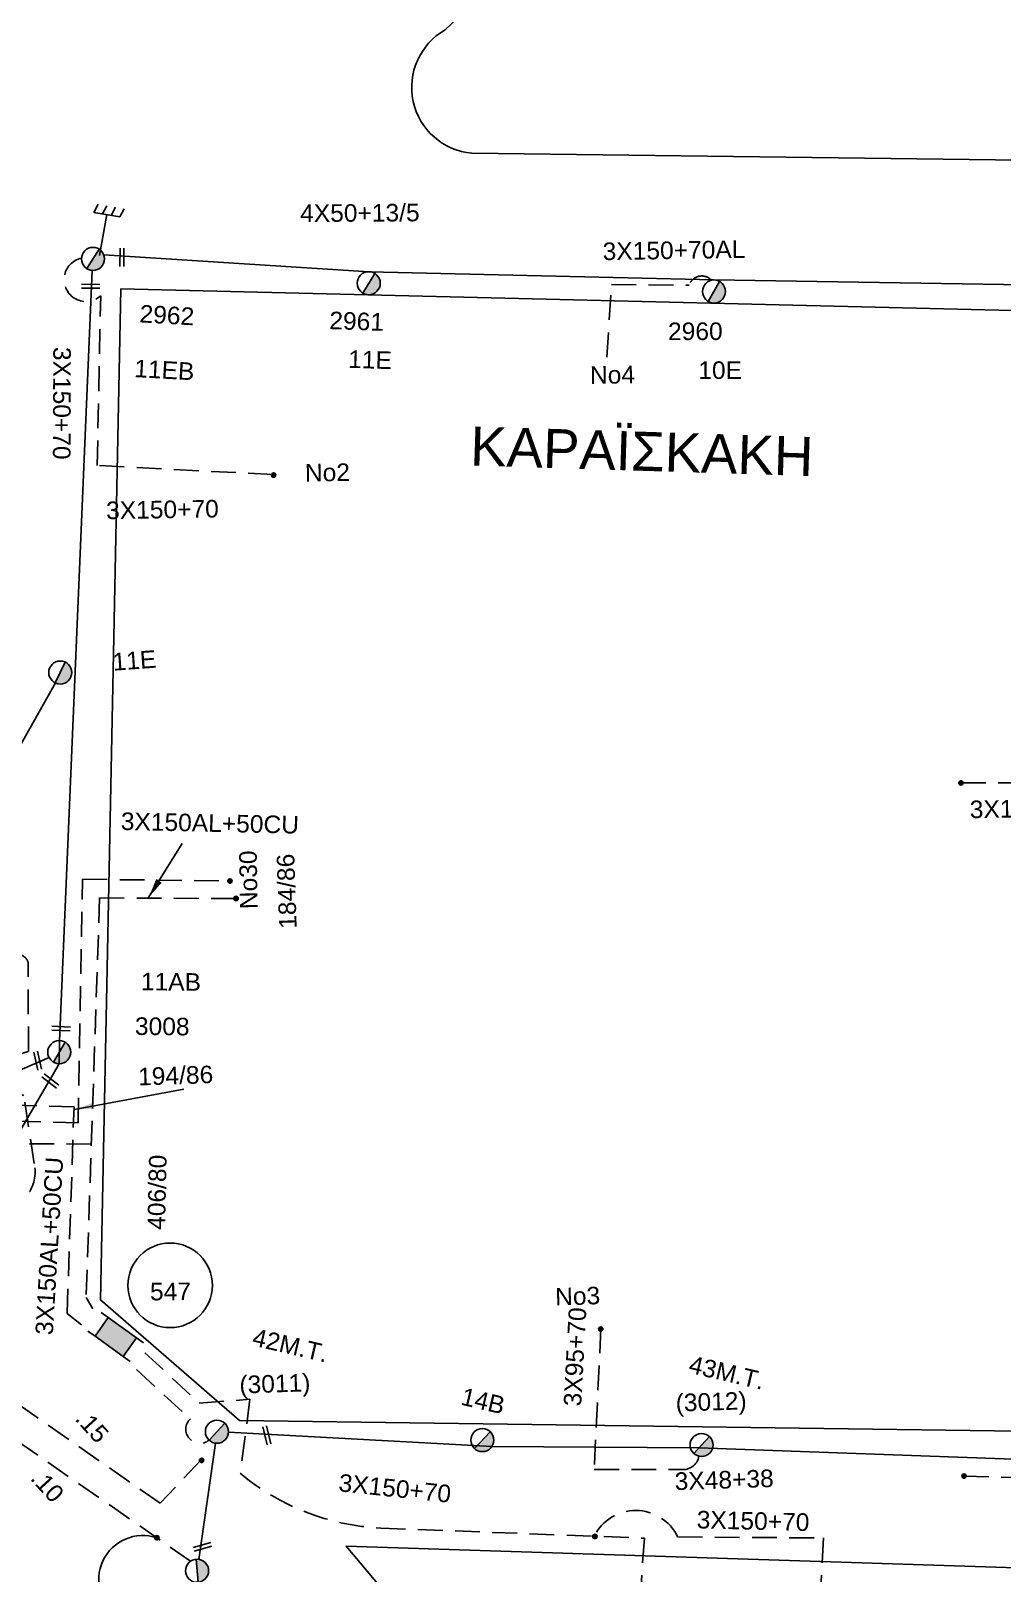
# Model space of a CAD drawing. Header units: millimetres. Extents: x 745 to 5694, y 762 to 3401.
# Drawn here: x 2834.2 to 2933.6, y 1220.2 to 1378.1 of the extents above; entities that cross this region are included whole.
import ezdxf

# ---------------------------------------------------------------- set-up
doc = ezdxf.new("R2010")
doc.units = ezdxf.units.MM
doc.linetypes.add('DASHED', pattern=[19.05, 12.7, -6.35])
for name, color, linetype in [('Link Box 4 Διευθύνσεων', 7, 'Continuous'), ('Άγνωστα', 7, 'Continuous'), ('Γείωση', 7, 'Continuous'), ('Γυμνά εναέρια ΧΤ και ΦΟΠ (3Φ)   4x50+16AL', 7, 'Continuous'), ('Επιγραφές - Σχήματα', 7, 'Continuous'), ('Καλώδια ΧΤ   3x150+70AL', 7, 'DASHED'), ('Καλώδια ΧΤ   3x150AL+50CU', 7, 'DASHED'), ('Μηχανική τομή', 7, 'Continuous'), ('Στύλος ΦΜ', 7, 'Continuous'), ('Στύλος ΦΜ @ 1', 7, 'Continuous'), ('Συνδέσεις', 7, 'Continuous'), ('Υπόβαθρο ΔΕΗ', 7, 'Continuous'), ('Υπόγεια Καλώδια Δικτύου ΧΤ   .10', 7, 'DASHED'), ('Υπόγεια Καλώδια Δικτύου ΧΤ   .15', 7, 'DASHED')]:
    doc.layers.add(name, color=color, linetype=linetype)
doc.styles.add('arial', font='ARIAL.TTF')
doc.styles.get("Standard").update_dxf_attribs({"font": 'ARIAL.TTF'})
doc.linetypes.add('SYN_LINE', pattern='A,0.5,-0.0001,["/\\/\\/\\/",Standard,S=0.1,R=0,X=0,Y=-0.05],-0.25', length=0.7501)
doc.dimstyles.new('ISO-25', dxfattribs={"dimtxt": 2.5, "dimasz": 2.5, "dimexe": 1.25, "dimexo": 0.625, "dimtad": 1, "dimtxsty": 'Standard', "dimcen": 2.5, "dimadec": 0, "dimazin": 0, "dimtfac": 1, "dimtmove": 0, "dimatfit": 3, "dimfxl": 1, "dimarcsym": 0})

# ---------------------------------------------------------------- blocks, each defined once
blk = doc.blocks.new('ΥΠΑΡΧΩΝ ΤΣΙΜΕΝΤΕΝΙΟΣ ΣΤΥΛΟΣ')
at = {"layer": 'Στύλος ΦΜ'}
blk.add_hatch(color=256, dxfattribs=at).paths.add_polyline_path([(-1.29, -2.28, 0.574793), (2.62, 0, 0.268822), (1.3, 2.27)])
blk.add_line((-1.29, -2.28), (1.3, 2.27), dxfattribs=at)
blk.add_circle((0, 0), 2.62, dxfattribs=at)
at = {"layer": 'Στύλος ΦΜ', "flags": 4}
for tag, p in [('ΑΡΙΘΜΟΣ', (-4.68, 8.05)), ('ΤΥΠΟΣ', (-4.91, 3.03))]:
    blk.add_attdef(tag, p, '', height=4, dxfattribs=at)
blk = doc.blocks.new('LINK BOX 4 ΑΝΑΧΩΡΗΣΕΩΝ')
at = {"layer": 'Link Box 4 Διευθύνσεων', "ltscale": 40}
blk.add_hatch(color=256, dxfattribs=at).paths.add_polyline_path([(-3.54, 0), (-3.54, -4.67), (3.54, -4.67), (3.54, 0)])
for p, q in [((-3.54, 0), (-5.33, 0)), ((5.33, 0), (3.54, 0)), ((-3.54, -4.67), (-5.33, -4.67)), ((5.33, -4.67), (3.54, -4.67))]:
    blk.add_line(p, q, dxfattribs=at)
blk.add_lwpolyline([(-3.54, -4.67), (-3.54, 0), (3.54, 0), (3.54, -4.67)], close=True, dxfattribs=at)
blk = doc.blocks.new('_ΣΥΝΔΕΣΗ')
at = {"layer": 'Συνδέσεις', "linetype": 'SYN_LINE', "ltscale": 40}
blk.add_hatch(color=256, dxfattribs=at).paths.add_polyline_path([(0.5, -0.01, 1), (-0.5, -0.01, 1)])
at = {"layer": 'Συνδέσεις'}
blk.add_circle((0, -0.01), 0.5, dxfattribs=at)
blk = doc.blocks.new('ΓΕΙΩΣΗ')
at = {"layer": 'Γείωση', "ltscale": 40}
for p, q in [((-2.34, 11.45), (-3, 9.45)), ((-0.34, 11.45), (-1, 9.45)), ((1.66, 11.45), (1, 9.45)), ((3.66, 11.45), (3, 9.45)), ((0, 9.45), (0, 0))]:
    blk.add_line(p, q, dxfattribs=at)
blk.add_lwpolyline([(-3, 9.45), (3, 9.45)], dxfattribs=at)
blk = doc.blocks.new('ΜΗΧΑΝΙΚΗ ΤΟΜΗ')
at = {"layer": 'Μηχανική τομή', "ltscale": 40}
for p, q in [((-1.89, 0.78), (1.89, 0.78)), ((1.89, 0), (-1.89, 0))]:
    blk.add_line(p, q, dxfattribs=at)

msp = doc.modelspace()

# ---------------------------------------------------------------- linework, layer by layer
at = {"layer": 'Άγνωστα', "color": 6}
msp.add_lwpolyline([(2841.66, 1355.18), (2868.83, 1353.44), (2904.13, 1352.59), (2957.07, 1351.74), (2995.97, 1350.01), (3033.04, 1349.93), (3071.92, 1350.07)], dxfattribs=at)
at = {"layer": 'Άγνωστα', "color": 6, "linetype": 'DASHED', "ltscale": 0.2}
for points in [[(2858.99, 1332.66), (2840.99, 1333.6), (2841.35, 1350.96, -1.300853), (2839.38, 1354.82, 1.140526)], [(2929.41, 1301.09), (2948.18, 1301.13), (2949.07, 1346.21), (2956.43, 1345.69, 0.781727), (2957.69, 1349.58, 2.132636)], [(2815.17, 1237.17, 0.960225), (2826.14, 1255.96), (2826.85, 1257.38), (2830.92, 1257.39, 0.471958), (2834.54, 1262.1), (2833.47, 1269.08), (2831.77, 1269.63), (2831.49, 1272.84), (2833.95, 1273.59), (2833.93, 1282.31, 1.210041), (2831.93, 1282.22, 0.778171)]]:
    msp.add_lwpolyline(points, format="xyb", dxfattribs=at)
at = {"layer": 'Άγνωστα', "color": 30}
for points in [[(2820.61, 1244.12), (2837.1, 1272.33), (2837.12, 1274.68), (2840.49, 1353.57)], [(2853.09, 1233.48), (2851.39, 1221.57)]]:
    msp.add_lwpolyline(points, dxfattribs=at)
at = {"layer": 'Άγνωστα', "color": 30, "linetype": 'DASHED', "ltscale": 0.2}
for points in [[(2838.62, 1267.91), (2829.11, 1268.15), (2828.98, 1266.02, -0.566182), (2825.07, 1263.98), (2823.05, 1265.32), (2817.16, 1258.92)], [(2845.88, 1242.73), (2851.43, 1237.56), (2856.62, 1237.96), (2855.64, 1230.38, 0.163023), (2870.02, 1224.77), (2897.01, 1223.74), (2896.03, 1209.92)], [(2845.01, 1241), (2850.53, 1235.96, 0.973018), (2852.45, 1233.78, -391.69656)], [(2891.86, 1223.94, -0.62668), (2900.41, 1223.87), (2915.36, 1223.76)]]:
    msp.add_lwpolyline(points, format="xyb", dxfattribs=at)
for points in [[(2839.39, 1245.59), (2837.92, 1246.75), (2838.62, 1267.91)], [(2915.36, 1223.76), (2913.98, 1199.62)]]:
    msp.add_lwpolyline(points, dxfattribs=at)
at = {"layer": 'Άγνωστα', "color": 85, "linetype": 'DASHED', "ltscale": 0.2}
msp.add_lwpolyline([(2839.03, 1266.29), (2831.07, 1266.5), (2831.26, 1261.28), (2823.6, 1260), (2821.97, 1255.33), (2826.47, 1250.01, -0.580533), (2818.18, 1240.28, -2.148677)], format="xyb", dxfattribs=at)
at = {"layer": 'Άγνωστα', "color": 27, "linetype": 'DASHED', "ltscale": 0.2}
msp.add_lwpolyline([(2840.4, 1264.1), (2832.93, 1264.14), (2832.46, 1259.72), (2826.25, 1258.89, 0.535443), (2824.56, 1255.46), (2827.36, 1251.46, -0.761524), (2817.6, 1239.69, -0.08536)], format="xyb", dxfattribs=at)
at = {"layer": 'Άγνωστα', "color": 151, "linetype": 'DASHED', "ltscale": 0.2}
msp.add_lwpolyline([(2892.56, 1245.23), (2891.87, 1230.77), (2900.76, 1230.77, 0.396533), (2902.59, 1232.13, 3.276544)], format="xyb", dxfattribs=at)
at = {"layer": 'Άγνωστα', "color": 151}
msp.add_lwpolyline([(2854.43, 1234.58), (2881.41, 1233.14), (2902.59, 1232.98), (2952.79, 1231.19)], dxfattribs=at)
at = {"layer": 'Άγνωστα', "color": 2, "linetype": 'DASHED', "ltscale": 0.2}
msp.add_lwpolyline([(2929.73, 1230.09), (2948.72, 1229.59), (2953.74, 1227.83), (2956.96, 1228.99)], dxfattribs=at)
at = {"layer": 'Γυμνά εναέρια ΧΤ και ΦΟΠ (3Φ)   4x50+16AL', "color": 6}
msp.add_lwpolyline([(2836.06, 1272.97), (2819.93, 1265.99), (2802.69, 1283.31), (2788.67, 1297.38), (2773.35, 1313.54), (2740.04, 1345.79), (2722.29, 1363.93)], dxfattribs=at)
at = {"layer": 'Επιγραφές - Σχήματα', "color": 7, "linetype": 'SYN_LINE', "ltscale": 10}
msp.add_line((2832.44, 1303.7), (2836.71, 1311.33), dxfattribs=at)
at = {"layer": 'Επιγραφές - Σχήματα', "ltscale": 0.2}
msp.add_circle((2848.46, 1249.63), 4.33, dxfattribs=at)
msp.add_arc((2845.66, 1219.5), 4.51, 71.4505, 237.9862, dxfattribs=at)
at = {"layer": 'Καλώδια ΧΤ   3x150+70AL', "color": 6, "ltscale": 0.2}
msp.add_lwpolyline([(2893.17, 1344.69), (2893.63, 1352.13), (2901.59, 1352.05, -0.577084), (2903.88, 1352.56, -27.2168)], format="xyb", dxfattribs=at)
at = {"layer": 'Καλώδια ΧΤ   3x150AL+50CU', "color": 85, "linetype": 'DASHED', "ltscale": 0.2}
msp.add_lwpolyline([(2839.03, 1266.29), (2839.49, 1291.22), (2854.58, 1291.04)], dxfattribs=at)
at = {"layer": 'Καλώδια ΧΤ   3x150AL+50CU', "color": 27, "ltscale": 0.2}
msp.add_lwpolyline([(2855.2, 1289.24), (2841.24, 1289.31), (2839.87, 1248.39), (2840.54, 1247.23)], dxfattribs=at)
at = {"layer": 'Υπόβαθρο ΔΕΗ'}
msp.add_lwpolyline([(2938.49, 1436.73), (2876.61, 1378.2, 0.734992), (2879.35, 1365.57), (2938.31, 1364.81, 0.511397), (2948.21, 1373.33), (2948.68, 1430.78, -0.253256), (2938.49, 1436.73, 0.131753)], format="xyb", dxfattribs=at)
for points in [[(2947.32, 1349.15), (2843.42, 1351.67), (2841.32, 1248.14), (2855.56, 1235.79), (2945.3, 1234.57), (2947.32, 1349.15)], [(2943.52, 1220.43), (2866.47, 1222.91), (2942.79, 1132.06), (2943.52, 1220.43)]]:
    msp.add_lwpolyline(points, dxfattribs=at)
at = {"layer": 'Υπόγεια Καλώδια Δικτύου ΧΤ   .10', "color": 173, "linetype": 'DASHED', "ltscale": 0.2}
msp.add_lwpolyline([(2850.56, 1221.38), (2831.27, 1234.76, 0.210394), (2827.78, 1235.44, -0.229352), (2816.11, 1238.15, 52.354206)], format="xyb", dxfattribs=at)
at = {"layer": 'Υπόγεια Καλώδια Δικτύου ΧΤ   .15', "color": 85, "linetype": 'DASHED', "ltscale": 0.2}
msp.add_lwpolyline([(2851.6, 1231.73), (2847.45, 1227.31), (2833.35, 1237.14, 0.194887), (2829.15, 1238.1, -0.106776), (2816.69, 1238.74, -9.023972)], format="xyb", dxfattribs=at)

# ---------------------------------------------------------------- block references
at = {"layer": 'Link Box 4 Διευθύνσεων', "xscale": 0.4999999999996493, "yscale": 0.4999999999996493, "zscale": 0.4999999999996493, "rotation": 324.3405715667117}
msp.add_blockref('LINK BOX 4 ΑΝΑΧΩΡΗΣΕΩΝ', (2843.57, 1245.29), dxfattribs=at)
at = {"layer": 'Γείωση', "xscale": 0.4499999999996979, "yscale": 0.4499999999996979, "zscale": 0.4499999999996979, "rotation": 350.0312910637458}
msp.add_blockref('ΓΕΙΩΣΗ', (2841.23, 1355.09), dxfattribs=at)
at = {"layer": 'Μηχανική τομή'}
for p, xscale, yscale, zscale, rotation in [((2843.33, 1354.91), 0.4999999999997713, 0.4999999999997713, 0.4999999999997713, 269.28558389052), ((2840.32, 1352.14), 0.4999999999997756, 0.4999999999997756, 0.4999999999997756, 179.2855838904809), ((2837.31, 1276.12), 0.499999999999964, 0.499999999999964, 0.499999999999964, 177.1904917421604), ((2835.09, 1272.69), 0.4999999999999066, 0.4999999999999066, 0.4999999999999066, 103.001601829321), ((2836.32, 1270.72), 0.4999999999999193, 0.4999999999999193, 0.4999999999999193, 141.6573211582907), ((2858.55, 1234.31), 0.4999999999999066, 0.4999999999999066, 0.4999999999999066, 103.001601829321), ((2851.72, 1223.04), 0.4999999999997299, 0.4999999999997299, 0.4999999999997299, 196.6614233263495)]:
    msp.add_blockref('ΜΗΧΑΝΙΚΗ ΤΟΜΗ', p, dxfattribs=dict(at, xscale=xscale, yscale=yscale, zscale=zscale, rotation=rotation))
at = {"layer": 'Στύλος ΦΜ @ 1', "ltscale": 40}
ref = msp.add_blockref('ΥΠΑΡΧΩΝ ΤΣΙΜΕΝΤΕΝΙΟΣ ΣΤΥΛΟΣ', (2840.56, 1354.75), dxfattribs=dict(at, xscale=0.4500000000003051, yscale=0.4500000000003051, zscale=0.4500000000003051, rotation=356.8560026884167))
ref.add_attrib('ΤΥΠΟΣ', '2962', (2845.29, 1348.25), dxfattribs={"layer": 'Στύλος ΦΜ', "height": 1.8, "rotation": 356.856, "flags": 4})
ref.add_attrib('ΑΡΙΘΜΟΣ', '11EB', (2844.75, 1342.65), dxfattribs={"layer": 'Στύλος ΦΜ', "height": 1.8, "rotation": 356.856, "flags": 4})
ref = msp.add_blockref('ΥΠΑΡΧΩΝ ΤΣΙΜΕΝΤΕΝΙΟΣ ΣΤΥΛΟΣ', (2868.79, 1352.26), dxfattribs=dict(at, xscale=0.449999999999573, yscale=0.449999999999573, zscale=0.449999999999573, rotation=358.1271425542359))
ref.add_attrib('ΤΥΠΟΣ', '2961', (2864.73, 1347.56), dxfattribs={"layer": 'Στύλος ΦΜ', "height": 1.8, "rotation": 358.1271, "flags": 4})
ref.add_attrib('ΑΡΙΘΜΟΣ', '11E', (2866.66, 1343.6), dxfattribs={"layer": 'Στύλος ΦΜ', "height": 1.8, "rotation": 358.1271, "flags": 4})
ref = msp.add_blockref('ΥΠΑΡΧΩΝ ΤΣΙΜΕΝΤΕΝΙΟΣ ΣΤΥΛΟΣ', (2904.13, 1351.41), dxfattribs=dict(at, xscale=0.4499999999997163, yscale=0.4499999999997163, zscale=0.4499999999997163, rotation=0.1430737797667949))
ref.add_attrib('ΤΥΠΟΣ', '2960', (2899.43, 1346.43), dxfattribs={"layer": 'Στύλος ΦΜ', "height": 1.8, "rotation": 0.1431, "flags": 4})
ref.add_attrib('ΑΡΙΘΜΟΣ', '10E', (2902.53, 1342.45), dxfattribs={"layer": 'Στύλος ΦΜ', "height": 1.8, "rotation": 0.1431, "flags": 4})
ref = msp.add_blockref('ΥΠΑΡΧΩΝ ΤΣΙΜΕΝΤΕΝΙΟΣ ΣΤΥΛΟΣ', (2837.21, 1312.39), dxfattribs=dict(at, xscale=0.4499999999996012, yscale=0.4499999999996012, zscale=0.4499999999996012, rotation=4.118832930253271))
ref.add_attrib('ΤΥΠΟΣ', '11E', (2842.63, 1312.57), dxfattribs={"layer": 'Στύλος ΦΜ', "height": 1.8, "rotation": 4.1188, "flags": 4})
ref = msp.add_blockref('ΥΠΑΡΧΩΝ ΤΣΙΜΕΝΤΕΝΙΟΣ ΣΤΥΛΟΣ', (2837.11, 1273.51), dxfattribs=dict(at, xscale=0.4500000000001421, yscale=0.4500000000001421, zscale=0.4500000000001421, rotation=359.4573412593101))
ref.add_attrib('ΤΥΠΟΣ', '11AB', (2845.46, 1279.85), dxfattribs={"layer": 'Στύλος ΦΜ', "height": 1.8, "rotation": 359.4573, "flags": 4})
ref.add_attrib('ΑΡΙΘΜΟΣ', '3008', (2844.85, 1275.28), dxfattribs={"layer": 'Στύλος ΦΜ', "height": 1.8, "rotation": 359.4573, "flags": 4})
ref = msp.add_blockref('ΥΠΑΡΧΩΝ ΤΣΙΜΕΝΤΕΝΙΟΣ ΣΤΥΛΟΣ', (2853.25, 1234.64), dxfattribs=dict(at, xscale=0.4499999999996779, yscale=0.4499999999996779, zscale=0.4499999999996779, rotation=346.8465568456768))
ref.add_attrib('ΤΥΠΟΣ', '42M.T.', (2856.76, 1243.5), dxfattribs={"layer": 'Στύλος ΦΜ', "height": 1.8, "rotation": 346.8466, "flags": 4})
ref = msp.add_blockref('ΥΠΑΡΧΩΝ ΤΣΙΜΕΝΤΕΝΙΟΣ ΣΤΥΛΟΣ', (2902.86, 1233.28), dxfattribs=dict(at, xscale=0.4499999999996779, yscale=0.4499999999996779, zscale=0.4499999999996779, rotation=346.8465568456768))
ref.add_attrib('ΤΥΠΟΣ', '43M.T.', (2901.44, 1240.71), dxfattribs={"layer": 'Στύλος ΦΜ', "height": 1.8, "rotation": 346.8466, "flags": 4})
ref = msp.add_blockref('ΥΠΑΡΧΩΝ ΤΣΙΜΕΝΤΕΝΙΟΣ ΣΤΥΛΟΣ', (2880.42, 1233.78), dxfattribs=dict(at, xscale=0.4499999999996779, yscale=0.4499999999996779, zscale=0.4499999999996779, rotation=346.8465568456768))
ref.add_attrib('ΤΥΠΟΣ', '14B', (2878.12, 1237.43), dxfattribs={"layer": 'Στύλος ΦΜ', "height": 1.8, "rotation": 346.8466, "flags": 4})
ref = msp.add_blockref('ΥΠΑΡΧΩΝ ΤΣΙΜΕΝΤΕΝΙΟΣ ΣΤΥΛΟΣ', (2851.22, 1220.4), dxfattribs=dict(at, xscale=0.4499999999996633, yscale=0.4499999999996633, zscale=0.4499999999996633, rotation=34.02642028954665))
ref.add_attrib('ΤΥΠΟΣ', '41ΜΤ', (2847.65, 1202.23), dxfattribs={"layer": 'Στύλος ΦΜ', "height": 1.8, "rotation": 34.0264, "flags": 4})
ref.add_attrib('ΑΡΙΘΜΟΣ', '10AB', (2845.67, 1205.55), dxfattribs={"layer": 'Στύλος ΦΜ', "height": 1.8, "rotation": 34.0264, "flags": 4})
at = {"layer": 'Συνδέσεις', "xscale": 0.4499999999998181, "yscale": 0.4499999999998181, "zscale": 0.4499999999998181}
for p in [(2859.05, 1332.61), (2929.41, 1301.09), (2854.58, 1291.04), (2855.2, 1289.25), (2892.54, 1245.16), (2851.68, 1231.71), (2929.73, 1230.1), (2891.94, 1223.92), (2847.1, 1223.79)]:
    msp.add_blockref('_ΣΥΝΔΕΣΗ', p, dxfattribs=at)

# ---------------------------------------------------------------- texts
at = {"layer": 'Άγνωστα', "char_height": 1.8, "attachment_point": 1, "style": 'arial'}
for s, insert, width, rotation in [('4X50+13/5', (2861.76, 1360.32), 69.1904, 0.3797), ('3X150+70', (2838.3, 1345.73), 70.4383, 269.7872), ('3X150+70', (2841.89, 1329.89), 70.4383, 0.9292), ('3X150+70', (2930.3, 1299.27), 70.4383, 0.9292), ('3X95+70', (2888.73, 1237.3), 69.1904, 86.903), ('3X48+38', (2900.08, 1230.46), 69.1904, 1.8455), ('3X150+70', (2865.83, 1230.34), 69.1904, 354.0619), ('3X150+70', (2902.39, 1226.55), 69.1904, 358.6092)]:
    msp.add_mtext(s, dxfattribs=dict(at, insert=insert, width=width, rotation=rotation))
at = {"layer": 'Επιγραφές - Σχήματα', "attachment_point": 1, "style": 'arial'}
for s, insert, char_height, width, rotation in [('Nο4', (2891.42, 1343.74), 1.8, 70.4383, 0.9292), ('ΚΑΡΑΪΣΚΑΚΗ', (2879.26, 1337.6), 4, 42.5927, 358.2013), ('Nο2', (2862.24, 1333.74), 1.8, 70.4383, 0.9292), ('Nο30', (2855.61, 1288.14), 1.8, 70.4383, 90.8636), ('184/86', (2859.62, 1286.11), 1.8, 70.4383, 91.9409), ('194/86', (2845.15, 1271.9), 1.8, 70.4383, 1.8455), ('406/80', (2846.13, 1255.34), 1.8, 70.4383, 88.6652), ('547', (2846.39, 1249.89), 1.8, 70.4383, 0.4486), ('Nο3', (2887.84, 1249.36), 1.8, 70.4383, 1.8455), ('(3011)', (2855.52, 1240.35), 1.8, 70.4383, 1.8455), ('(3012)', (2900.18, 1238.5), 1.8, 70.4383, 1.8455)]:
    msp.add_mtext(s, dxfattribs=dict(at, insert=insert, char_height=char_height, width=width, rotation=rotation))
at = {"layer": 'Καλώδια ΧΤ   3x150+70AL', "insert": (2892.72, 1356.42), "char_height": 1.8, "width": 70.4383, "attachment_point": 1, "rotation": 0.9292, "style": 'arial'}
msp.add_mtext('3X150+70AL', dxfattribs=at)
at = {"layer": 'Καλώδια ΧΤ   3x150AL+50CU', "char_height": 1.8, "width": 69.1904, "attachment_point": 1, "style": 'arial'}
for insert, rotation in [((2843.43, 1298.07), 358.8038), ((2834.65, 1244.61), 86.6272)]:
    msp.add_mtext('3X150AL+50CU', dxfattribs=dict(at, insert=insert, rotation=rotation))
at = {"layer": 'Υπόγεια Καλώδια Δικτύου ΧΤ   .10', "insert": (2835.39, 1231.01), "char_height": 1.8, "width": 69.1904, "attachment_point": 1, "rotation": 312.3915, "style": 'arial'}
msp.add_mtext('.10', dxfattribs=at)
at = {"layer": 'Υπόγεια Καλώδια Δικτύου ΧΤ   .15', "insert": (2839.97, 1237.11), "char_height": 1.8, "width": 69.1904, "attachment_point": 1, "rotation": 312.3915, "style": 'arial'}
msp.add_mtext('.15', dxfattribs=at)

# ---------------------------------------------------------------- leaders
at = {"layer": 'Επιγραφές - Σχήματα', "ltscale": 40}
for points in [[(2846.26, 1289.35), (2849.7, 1294.89)], [(2838.67, 1267.65), (2849.86, 1269.73)]]:
    msp.add_leader(points, dimstyle='ISO-25', override={"dimasz": 2, "dimtad": 0}, dxfattribs=at)

doc.saveas('drawing.dxf')
